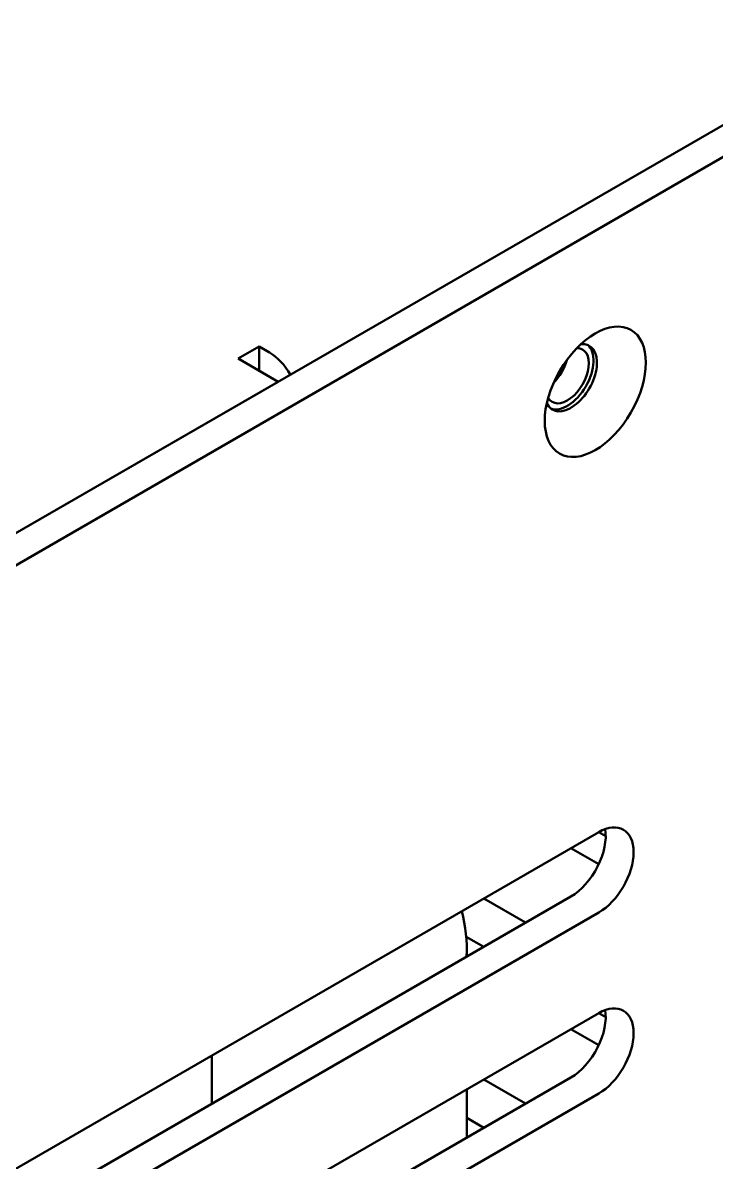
# Model space of a CAD drawing. Header units: millimetres. Extents: x 2121 to 4904, y 892 to 1933.
# Drawn here: x 3143.6 to 3164.7, y 1681.25 to 1715.95 of the extents above; entities that cross this region are included whole.
import ezdxf

# ---------------------------------------------------------------- set-up
doc = ezdxf.new("R2010")
doc.units = ezdxf.units.MM
doc.header["$LTSCALE"] = 1.8
doc.layers.add('외형선(ISO)', color=7, linetype='Continuous', lineweight=50)

msp = doc.modelspace()

# ---------------------------------------------------------------- linework, layer by layer
at = {"layer": '외형선(ISO)', "color": 7}
for p, q in [((3069.485, 1657.741), (3170.301, 1715.947)), ((3070.333, 1657.251), (3171.149, 1715.457)), ((3150.148, 1705.721), (3150.785, 1706.088)), ((3150.785, 1706.088), (3151.103, 1705.904)), ((3150.785, 1705.353), (3150.785, 1706.088)), ((3151.368, 1705.016), (3150.148, 1705.721)), ((3151.368, 1705.016), (3101.782, 1676.388)), ((3136.731, 1677.215), (3161.126, 1691.299)), ((3161.126, 1691.299), (3161.338, 1691.177)), ((3161.126, 1690.32), (3160.277, 1690.809)), ((3135.882, 1675.255), (3160.277, 1689.34)), ((3157.626, 1689.279), (3158.899, 1688.544)), ((3161.126, 1688.85), (3136.731, 1674.765)), ((3157.093, 1688.116), (3157.626, 1687.809)), ((3157.111, 1687.511), (3157.111, 1687.723)), ((3136.731, 1671.703), (3161.126, 1685.788)), ((3161.126, 1685.788), (3161.338, 1685.666)), ((3161.126, 1684.808), (3160.277, 1685.298)), ((3149.353, 1683.032), (3149.353, 1684.502)), ((3135.882, 1669.744), (3160.277, 1683.828)), ((3157.626, 1683.767), (3158.899, 1683.032)), ((3161.126, 1683.339), (3136.731, 1669.254)), ((3157.111, 1682), (3157.111, 1683.47)), ((3157.111, 1682.595), (3157.626, 1682.297))]:
    msp.add_line(p, q, dxfattribs=at)
msp.add_ellipse((3161.02, 1704.71), major_axis=(1.087, 1.884), ratio=0.57735, dxfattribs=at)
for centre, major_axis, start_param, end_param in [((3160.277, 1705.139), (-0.562, -0.974), 5.896497, 9.811467), ((3151.103, 1704.863), (-0.638, 1.104), 4.712389, 5.497787), ((3160.171, 1705.2), (0.461, 0.799), 2.816276, 6.608502), ((3160.171, 1705.2), (-0.563, -0.974), 0.094421, 3.047172), ((3159.535, 1705.568), (0.461, 0.799), 4.265679, 5.159099), ((3160.277, 1690.564), (0.75, 1.299), 3.926991, 5.681921), ((3161.126, 1690.075), (0.75, 1.299), 3.926991, 7.068583), ((3143.986, 1687.723), (13.125, 0), 6.254849, 6.437878), ((3160.277, 1685.053), (0.75, 1.299), 3.926991, 5.681921), ((3161.126, 1684.563), (0.75, 1.299), 3.926991, 7.068583)]:
    msp.add_ellipse(centre, major_axis=major_axis, ratio=0.57735, start_param=start_param, end_param=end_param, dxfattribs=at)

doc.saveas('drawing.dxf')
